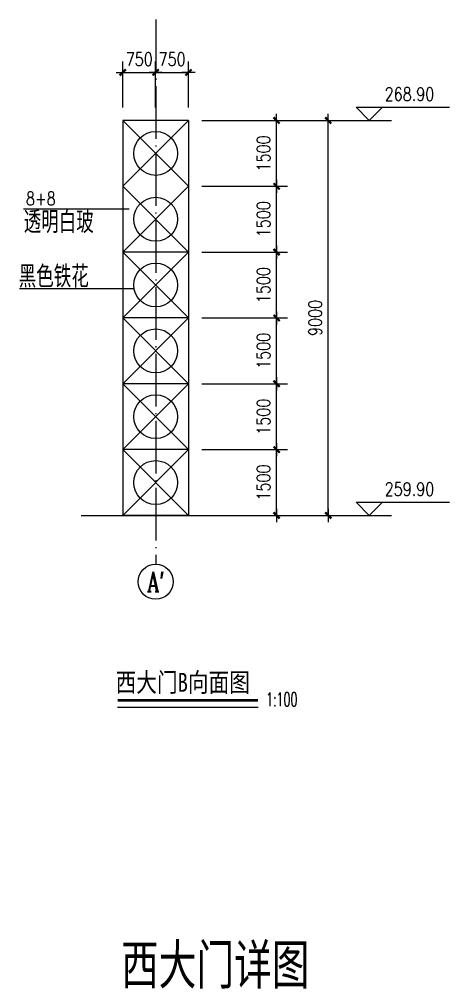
# Model space of a CAD drawing. Extents: x -604285 to -570922, y -249685 to -224845.
# Drawn here: x -580741 to -570922, y -247320 to -225233 of the extents above; entities that cross this region are included whole.
import ezdxf
from ezdxf.enums import TextEntityAlignment as Align

# ---------------------------------------------------------------- set-up
doc = ezdxf.new("R2010")
doc.units = 0
doc.header["$LTSCALE"] = 50
doc.header["$MEASUREMENT"] = 0
doc.linetypes.add('ACAD_ISO04W100', pattern=[30.5, 24, -3, 0.5, -3])
doc.layers.get('0').update_dxf_attribs({"linetype": 'CONTINUOUS'})
doc.layers.get('DEFPOINTS').update_dxf_attribs({"linetype": 'CONTINUOUS'})
for name, color, linetype in [('AXIS', 3, 'CONTINUOUS'), ('AXIS_TEXT', 7, 'CONTINUOUS'), ('L4', 7, 'CONTINUOUS'), ('PUB_DIM', 3, 'CONTINUOUS'), ('PUB_TEXT', 7, 'CONTINUOUS'), ('景观', 3, 'CONTINUOUS')]:
    doc.layers.add(name, color=color, linetype=linetype)
doc.styles.add('-宋体', font='SimSun.ttf', dxfattribs={"width": 0.8})
doc.styles.add('_ROMANT', font='ROMANT.shx', dxfattribs={"width": 0.6})
doc.styles.add('CHINA', font='SimSun.ttf', dxfattribs={"height": 0.2})
doc.styles.add('COMPLEX', font='COMPLEX')
doc.styles.add('DIM_FONT', font='SIMPLEX.shx', dxfattribs={"width": 0.8})
doc.styles.add('HZ', font='txt', dxfattribs={"bigfont": 'hztxt'})
doc.dimstyles.new('DIMN', dxfattribs={"dimtxt": 300, "dimasz": 1, "dimexe": 250, "dimexo": 300, "dimgap": 150, "dimtad": 1, "dimdec": 0, "dimzin": 0, "dimtxsty": 'DIM_FONT', "dimblk": '_DIMX', "dimcen": 0.09, "dimclrt": 7, "dimazin": 3, "dimtfac": 1, "dimtdec": 0, "dimtix": 1, "dimtmove": 0, "dimatfit": 3, "dimtolj": 1, "dimtzin": 0})

# ---------------------------------------------------------------- blocks, each defined once
blk = doc.blocks.new('_DIMX')
blk.add_line((-150, 0), (150, 0))
at = {"const_width": 50}
blk.add_lwpolyline([(-70, -70), (70, 70)], dxfattribs=at)
blk = doc.blocks.new('*D44')
at = {"color": 0, "linetype": 'BYBLOCK'}
for p, q in [((-788721, -96255), (-786761, -96255)), ((-787011, -97754), (-787011, -96256)), ((-788721, -97755), (-786761, -97755))]:
    blk.add_line(p, q, dxfattribs=at)
at = {"layer": 'DEFPOINTS', "color": 0, "linetype": 'BYBLOCK'}
for p in [(-789021, -96255), (-787011, -96255), (-789021, -97755)]:
    blk.add_point(p, dxfattribs=at)
at = {"color": 0, "linetype": 'BYBLOCK'}
for p, rotation in [((-787011, -96255), 90), ((-787011, -97755), 270)]:
    blk.add_blockref('_DIMX', p, dxfattribs=dict(at, rotation=rotation))
at = {"color": 7, "linetype": 'BYBLOCK', "insert": (-787311, -97005), "char_height": 300, "attachment_point": 5, "rotation": 90, "style": 'DIM_FONT'}
blk.add_mtext('\\A1;1500', dxfattribs=at)
blk = doc.blocks.new('*D43')
at = {"color": 0, "linetype": 'BYBLOCK'}
for p, q in [((-788721, -97755), (-786761, -97755)), ((-787011, -99254), (-787011, -97756)), ((-788721, -99255), (-786761, -99255))]:
    blk.add_line(p, q, dxfattribs=at)
at = {"layer": 'DEFPOINTS', "color": 0, "linetype": 'BYBLOCK'}
for p in [(-789021, -97755), (-787011, -97755), (-789021, -99255)]:
    blk.add_point(p, dxfattribs=at)
at = {"color": 0, "linetype": 'BYBLOCK'}
for p, rotation in [((-787011, -97755), 90), ((-787011, -99255), 270)]:
    blk.add_blockref('_DIMX', p, dxfattribs=dict(at, rotation=rotation))
at = {"color": 7, "linetype": 'BYBLOCK', "insert": (-787311, -98505), "char_height": 300, "attachment_point": 5, "rotation": 90, "style": 'DIM_FONT'}
blk.add_mtext('\\A1;1500', dxfattribs=at)
blk = doc.blocks.new('*D42')
at = {"color": 0, "linetype": 'BYBLOCK'}
for p, q in [((-788721, -99255), (-786761, -99255)), ((-787011, -100754), (-787011, -99256)), ((-788721, -100755), (-786761, -100755))]:
    blk.add_line(p, q, dxfattribs=at)
at = {"layer": 'DEFPOINTS', "color": 0, "linetype": 'BYBLOCK'}
for p in [(-789021, -99255), (-787011, -99255), (-789021, -100755)]:
    blk.add_point(p, dxfattribs=at)
at = {"color": 0, "linetype": 'BYBLOCK'}
for p, rotation in [((-787011, -99255), 90), ((-787011, -100755), 270)]:
    blk.add_blockref('_DIMX', p, dxfattribs=dict(at, rotation=rotation))
at = {"color": 7, "linetype": 'BYBLOCK', "insert": (-787311, -100005), "char_height": 300, "attachment_point": 5, "rotation": 90, "style": 'DIM_FONT'}
blk.add_mtext('\\A1;1500', dxfattribs=at)
blk = doc.blocks.new('*D41')
at = {"color": 0, "linetype": 'BYBLOCK'}
for p, q in [((-788721, -100755), (-786761, -100755)), ((-787011, -102254), (-787011, -100756)), ((-788721, -102255), (-786761, -102255))]:
    blk.add_line(p, q, dxfattribs=at)
at = {"layer": 'DEFPOINTS', "color": 0, "linetype": 'BYBLOCK'}
for p in [(-789021, -100755), (-787011, -100755), (-789021, -102255)]:
    blk.add_point(p, dxfattribs=at)
at = {"color": 0, "linetype": 'BYBLOCK'}
for p, rotation in [((-787011, -100755), 90), ((-787011, -102255), 270)]:
    blk.add_blockref('_DIMX', p, dxfattribs=dict(at, rotation=rotation))
at = {"color": 7, "linetype": 'BYBLOCK', "insert": (-787311, -101505), "char_height": 300, "attachment_point": 5, "rotation": 90, "style": 'DIM_FONT'}
blk.add_mtext('\\A1;1500', dxfattribs=at)
blk = doc.blocks.new('*D40')
at = {"color": 0, "linetype": 'BYBLOCK'}
for p, q in [((-788721, -102255), (-786761, -102255)), ((-787011, -103754), (-787011, -102256)), ((-788721, -103755), (-786761, -103755))]:
    blk.add_line(p, q, dxfattribs=at)
at = {"layer": 'DEFPOINTS', "color": 0, "linetype": 'BYBLOCK'}
for p in [(-789021, -102255), (-787011, -102255), (-789021, -103755)]:
    blk.add_point(p, dxfattribs=at)
at = {"color": 0, "linetype": 'BYBLOCK'}
for p, rotation in [((-787011, -102255), 90), ((-787011, -103755), 270)]:
    blk.add_blockref('_DIMX', p, dxfattribs=dict(at, rotation=rotation))
at = {"color": 7, "linetype": 'BYBLOCK', "insert": (-787311, -103005), "char_height": 300, "attachment_point": 5, "rotation": 90, "style": 'DIM_FONT'}
blk.add_mtext('\\A1;1500', dxfattribs=at)
blk = doc.blocks.new('*D14')
at = {"color": 0, "linetype": 'BYBLOCK'}
for p, q in [((-788721, -103755), (-786761, -103755)), ((-787011, -105254), (-787011, -103756)), ((-788721, -105255), (-786761, -105255))]:
    blk.add_line(p, q, dxfattribs=at)
at = {"layer": 'DEFPOINTS', "color": 0, "linetype": 'BYBLOCK'}
for p in [(-789021, -103755), (-787011, -103755), (-789021, -105255)]:
    blk.add_point(p, dxfattribs=at)
at = {"color": 0, "linetype": 'BYBLOCK'}
for p, rotation in [((-787011, -103755), 90), ((-787011, -105255), 270)]:
    blk.add_blockref('_DIMX', p, dxfattribs=dict(at, rotation=rotation))
at = {"color": 7, "linetype": 'BYBLOCK', "insert": (-787311, -104505), "char_height": 300, "attachment_point": 5, "rotation": 90, "style": 'DIM_FONT'}
blk.add_mtext('\\A1;1500', dxfattribs=at)
blk = doc.blocks.new('_AXISO')
blk.add_circle((0, 0), 0.5)
at = {"layer": 'AXIS_TEXT', "style": 'COMPLEX', "width": 1.041667}
blk.add_attdef('A', text='', height=0.56, dxfattribs=at).set_placement((-0.25, -0.28), (0.25, -0.28), align=Align.FIT)
blk = doc.blocks.new('*D46')
at = {"color": 0, "linetype": 'BYBLOCK'}
for p, q in [((-789771, -95955), (-789771, -94909)), ((-789021, -95955), (-789021, -94909)), ((-789772, -95159), (-789773, -95159)), ((-789771, -95159), (-789021, -95159)), ((-789020, -95159), (-789019, -95159))]:
    blk.add_line(p, q, dxfattribs=at)
at = {"layer": 'DEFPOINTS', "color": 0, "linetype": 'BYBLOCK'}
for p in [(-789021, -95159), (-789771, -96255), (-789021, -96255)]:
    blk.add_point(p, dxfattribs=at)
at = {"color": 0, "linetype": 'BYBLOCK'}
blk.add_blockref('_DIMX', (-789771, -95159), dxfattribs=at)
at = {"color": 0, "linetype": 'BYBLOCK', "rotation": 180}
blk.add_blockref('_DIMX', (-789021, -95159), dxfattribs=at)
at = {"color": 7, "linetype": 'BYBLOCK', "insert": (-789396, -94859), "char_height": 300, "attachment_point": 5, "style": 'DIM_FONT'}
blk.add_mtext('\\A1;750', dxfattribs=at)
blk = doc.blocks.new('*D39')
at = {"color": 0, "linetype": 'BYBLOCK'}
for p, q in [((-790521, -95955), (-790521, -94909)), ((-789771, -95955), (-789771, -94909)), ((-790522, -95159), (-790523, -95159)), ((-790521, -95159), (-789771, -95159)), ((-789770, -95159), (-789769, -95159))]:
    blk.add_line(p, q, dxfattribs=at)
at = {"layer": 'DEFPOINTS', "color": 0, "linetype": 'BYBLOCK'}
for p in [(-789771, -95159), (-790521, -96255), (-789771, -96255)]:
    blk.add_point(p, dxfattribs=at)
at = {"color": 0, "linetype": 'BYBLOCK'}
blk.add_blockref('_DIMX', (-790521, -95159), dxfattribs=at)
at = {"color": 0, "linetype": 'BYBLOCK', "rotation": 180}
blk.add_blockref('_DIMX', (-789771, -95159), dxfattribs=at)
at = {"color": 7, "linetype": 'BYBLOCK', "insert": (-790146, -94859), "char_height": 300, "attachment_point": 5, "style": 'DIM_FONT'}
blk.add_mtext('\\A1;750', dxfattribs=at)
blk = doc.blocks.new('*D13')
at = {"color": 0, "linetype": 'BYBLOCK'}
for p, q in [((-787438, -96255), (-785582, -96255)), ((-785832, -105254), (-785832, -96256)), ((-787438, -105255), (-785582, -105255))]:
    blk.add_line(p, q, dxfattribs=at)
at = {"layer": 'DEFPOINTS', "color": 0, "linetype": 'BYBLOCK'}
for p in [(-787738, -96255), (-785832, -96255), (-787738, -105255)]:
    blk.add_point(p, dxfattribs=at)
at = {"color": 0, "linetype": 'BYBLOCK'}
for p, rotation in [((-785832, -96255), 90), ((-785832, -105255), 270)]:
    blk.add_blockref('_DIMX', p, dxfattribs=dict(at, rotation=rotation))
at = {"color": 7, "linetype": 'BYBLOCK', "insert": (-786132, -100755), "char_height": 300, "attachment_point": 5, "rotation": 90, "style": 'DIM_FONT'}
blk.add_mtext('\\A1;9000', dxfattribs=at)

msp = doc.modelspace()

# ---------------------------------------------------------------- linework, layer by layer
at = {"color": 4, "linetype": 'CONTINUOUS'}
msp.add_line((-578499.2, -240902.6), (-575292.1, -240902.6), dxfattribs=at)
at = {"color": 3, "linetype": 'CONTINUOUS', "flags": 128}
for points in [[(-578379.9, -227536.9), (-576879.9, -229036.9)], [(-576879.9, -227536.9), (-578379.9, -229036.9)], [(-576879.9, -227536.9), (-578379.9, -227536.9)], [(-576879.9, -229036.9), (-578379.9, -230536.9)], [(-578379.9, -229036.9), (-576879.9, -230536.9)], [(-578379.9, -230536.9), (-576879.9, -232036.9)], [(-576879.9, -230536.9), (-578379.9, -232036.9)], [(-578379.9, -232036.9), (-576879.9, -233536.9)], [(-576879.9, -232036.9), (-578379.9, -233536.9)], [(-578379.9, -233536.9), (-576879.9, -235036.9)], [(-576879.9, -233536.9), (-578379.9, -235036.9)], [(-578379.9, -235036.9), (-576879.9, -236536.9)], [(-576879.9, -235036.9), (-578379.9, -236536.9)]]:
    msp.add_lwpolyline(points, dxfattribs=at)
at = {"color": 255, "linetype": 'CONTINUOUS', "flags": 128}
msp.add_lwpolyline([(-579332.5, -236536.9), (-572945, -236536.9)], dxfattribs=at)
at = {"color": 4, "linetype": 'CONTINUOUS', "const_width": 63, "flags": 128}
msp.add_lwpolyline([(-578499.2, -240748.2), (-575292.1, -240748.2)], dxfattribs=at)
at = {"color": 3, "linetype": 'CONTINUOUS'}
for centre in [(-577629.9, -228286.9), (-577629.9, -229786.9), (-577629.9, -231286.9), (-577629.9, -232786.9), (-577629.9, -234286.9), (-577629.9, -235786.9)]:
    msp.add_circle(centre, 500, dxfattribs=at)
at = {"layer": 'PUB_DIM', "color": 3, "linetype": 'CONTINUOUS'}
for p, q in [((-573056.1, -227236.9), (-572456.1, -227236.9)), ((-572756.1, -227536.9), (-573056.1, -227236.9)), ((-572756.1, -227236.9), (-570921.8, -227236.9)), ((-572456.1, -227236.9), (-572756.1, -227536.9)), ((-572756.1, -236536.9), (-573056.1, -236236.9)), ((-573056.1, -236236.9), (-572456.1, -236236.9)), ((-572456.1, -236236.9), (-572756.1, -236536.9)), ((-572756.1, -236236.9), (-570921.8, -236236.9))]:
    msp.add_line(p, q, dxfattribs=at)
at = {"layer": 'PUB_DIM', "color": 1, "linetype": 'ACAD_ISO04W100', "flags": 128}
msp.add_lwpolyline([(-577629.9, -225233), (-577629.9, -237648.9)], dxfattribs=at)
at = {"layer": 'PUB_DIM', "color": 3, "linetype": 'CONTINUOUS', "flags": 128}
for points in [[(-574636.6, -227536.9), (-572249.3, -227536.9)], [(-580647.9, -229547.8), (-578238.5, -229547.8)], [(-580740.6, -231365.9), (-578123.6, -231365.9)], [(-573541.6, -236536.9), (-572249.3, -236536.9)]]:
    msp.add_lwpolyline(points, dxfattribs=at)
at = {"layer": '景观', "color": 4}
for p, q in [((-576879.9, -230536.9), (-578379.9, -230536.9)), ((-576879.9, -232036.9), (-578379.9, -232036.9)), ((-576879.9, -233536.9), (-578379.9, -233536.9)), ((-576879.9, -235036.9), (-578379.9, -235036.9)), ((-576879.9, -236536.9), (-578379.9, -236536.9))]:
    msp.add_line(p, q, dxfattribs=at)
for points in [[(-578379.9, -227536.9), (-578379.9, -229036.9)], [(-576879.9, -227536.9), (-576879.9, -229036.9)], [(-578379.9, -229036.9), (-578379.9, -230536.9)], [(-578379.9, -230536.9), (-578379.9, -232036.9)], [(-578379.9, -232036.9), (-578379.9, -233536.9)], [(-578379.9, -233536.9), (-578379.9, -235036.9)], [(-578379.9, -235036.9), (-578379.9, -236536.9)]]:
    msp.add_lwpolyline(points, dxfattribs=at)
at = {"layer": '景观', "color": 4, "flags": 128}
msp.add_lwpolyline([(-576879.9, -229036.9), (-576879.9, -236536.9)], dxfattribs=at)

# ---------------------------------------------------------------- block references
at = {"layer": 'AXIS', "color": 3, "linetype": 'CONTINUOUS'}
ref = msp.add_blockref('_AXISO', (-577629.9, -238048.9), dxfattribs=dict(at, xscale=799.9999999999995, yscale=799.9999999999995, zscale=799.9999999999995, rotation=359.9999999999999))
ref.add_attrib('A', "A'", dxfattribs={"layer": 'AXIS_TEXT', "height": 448, "style": 'COMPLEX', "width": 0.815217}).set_placement((-577829.9, -238272.9), (-577429.9, -238272.9), align=Align.FIT)

# ---------------------------------------------------------------- texts
at = {"layer": 'L4', "color": 3, "style": '_ROMANT', "width": 0.6}
msp.add_text('1:100', height=311.04, rotation=360, dxfattribs=at).set_placement((-575113.4, -240886.8))
at = {"layer": 'PUB_DIM', "color": 3, "linetype": 'CONTINUOUS', "style": 'DIM_FONT', "width": 0.8}
for s, p in [('268.90', (-571839, -226936.9)), ('259.90', (-571839, -235936.9))]:
    msp.add_text(s, height=300, dxfattribs=at).set_placement(p, align=Align.MIDDLE)
at = {"layer": 'PUB_DIM', "color": 7, "linetype": 'CONTINUOUS', "style": 'DIM_FONT', "width": 0.8}
msp.add_text('8+8', height=300, dxfattribs=at).set_placement((-580590.9, -229466.2))
at = {"layer": 'PUB_DIM', "color": 3, "linetype": 'CONTINUOUS', "style": 'HZ', "width": 0.8}
for s, p in [('透明白玻', (-580642.4, -230102.8, -3992)), ('黑色铁花', (-580754.8, -231344.8, -3992))]:
    msp.add_text(s, height=500, rotation=360, dxfattribs=at).set_placement(p)
at = {"layer": 'PUB_TEXT', "style": '-宋体', "width": 0.8}
msp.add_text('西大门B向面图', height=432, rotation=360, dxfattribs=at).set_placement((-578543.3, -240556.6))
at = {"layer": 'PUB_TEXT', "linetype": 'CONTINUOUS', "style": 'CHINA', "width": 0.7}
msp.add_text('西大门详图', height=900, dxfattribs=at).set_placement((-578420.2, -247221.7))

# ---------------------------------------------------------------- dimensions: what is measured, and where the dimension line sits
at = {"layer": 'PUB_DIM', "color": 3, "linetype": 'CONTINUOUS'}
for p1, p2, distance, picture, middle in [((-578379.9, -227536.9), (-577629.9, -227536.9), 1095.5, '*D39', (-578004.9, -226141.4)), ((-577629.9, -227536.9), (-576879.9, -227536.9), 1095.5, '*D46', (-577254.9, -226141.4)), ((-576879.9, -229036.9), (-576879.9, -227536.9), -2009.9, '*D44', (-575169.9, -228286.9)), ((-575597.7, -236536.9), (-575597.7, -227536.9), -1906.1, '*D13', (-573991.6, -232036.9)), ((-576879.9, -230536.9), (-576879.9, -229036.9), -2009.9, '*D43', (-575169.9, -229786.9)), ((-576879.9, -232036.9), (-576879.9, -230536.9), -2009.9, '*D42', (-575169.9, -231286.9)), ((-576879.9, -233536.9), (-576879.9, -232036.9), -2009.9, '*D41', (-575169.9, -232786.9)), ((-576879.9, -235036.9), (-576879.9, -233536.9), -2009.9, '*D40', (-575169.9, -234286.9)), ((-576879.9, -236536.9), (-576879.9, -235036.9), -2009.9, '*D14', (-575169.9, -235786.9))]:
    dim = msp.add_aligned_dim(p1=p1, p2=p2, distance=distance, dimstyle='DIMN', dxfattribs=at)
    dim.commit()
    dim.dimension.update_dxf_attribs({"geometry": picture, "text_midpoint": middle, "insert": (212140.8, -131282.2)})

doc.saveas('drawing.dxf')
